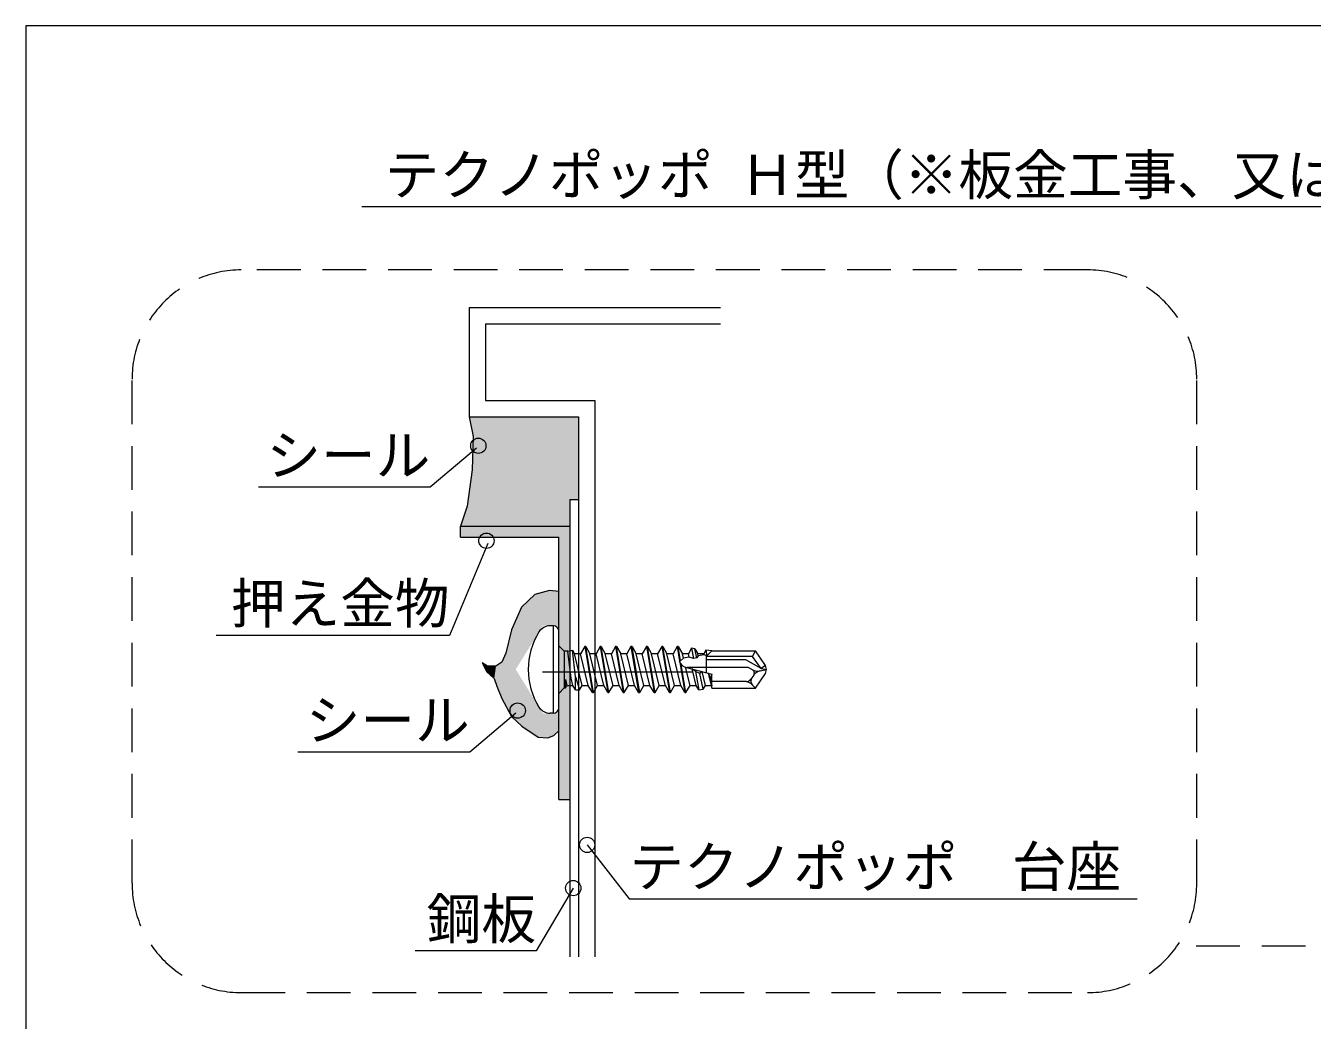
# Model space of a CAD drawing. Units: millimetres on the paper, enlarged 10 times, with parts at other scales. Extents: x -2020 to 1980, y -1318 to 1442.
# Drawn here: x -2020 to -1431, y 987 to 1442 of the extents above; entities that cross this region are included whole.
import ezdxf
from ezdxf.enums import TextEntityAlignment as Align

# ---------------------------------------------------------------- set-up
doc = ezdxf.new("R2010")
doc.units = ezdxf.units.MM
doc.header["$LTSCALE"] = 10
doc.linetypes.add('DASHED2', pattern=[3, 2, -1])
doc.layers.add('A-0', color=4, linetype='Continuous', lineweight=5)
doc.layers.add('C-0', color=3, linetype='Continuous', lineweight=5)
doc.styles.add('ＭＳ ゴシック', font='')
doc.styles.get('ＭＳ ゴシック').set_extended_font_data('MS Gothic')

msp = doc.modelspace()

# ---------------------------------------------------------------- linework, layer by layer
at = {"layer": 'A-0', "color": 3}
msp.add_line((-1292.71, 1358.71), (-1865.65, 1358.71), dxfattribs=at)
at = {"layer": 'A-0', "color": 3, "linetype": 'DASHED2'}
msp.add_line((-1343.99, 1020.52), (-1492.83, 1020.52), dxfattribs=at)
at = {"layer": 'C-0', "color": 7}
for p, q in [((-2019.5, 1441.57), (-2019.5, -1318.43)), ((1980.5, 1441.57), (-2019.5, 1441.57)), ((-1816.57, 1312.7), (-1816.57, 1262.7)), ((-1816.57, 1312.7), (-1701.57, 1312.7)), ((-1809.07, 1305.2), (-1701.57, 1305.2)), ((-1809.07, 1305.2), (-1809.07, 1270.2)), ((-1809.07, 1270.2), (-1759.07, 1270.2)), ((-1759.07, 1270.2), (-1759.07, 1015.73)), ((-1816.57, 1262.7), (-1766.57, 1262.7)), ((-1766.57, 1262.7), (-1766.57, 1015.73)), ((-1820.57, 1212.7), (-1770.57, 1212.7)), ((-1820.57, 1207.7), (-1820.57, 1212.7)), ((-1770.57, 1212.7), (-1770.57, 1087.7)), ((-1820.57, 1207.7), (-1775.57, 1207.7)), ((-1775.57, 1087.7), (-1775.57, 1207.7)), ((-1783.07, 1146.09), (-1714.54, 1146.09)), ((-1775.57, 1087.7), (-1770.57, 1087.7))]:
    msp.add_line(p, q, dxfattribs=at)
at = {"layer": 'C-0', "linetype": 'DASHED2'}
for p, q in [((-1533.69, 1329.87), (-1920.86, 1329.87)), ((-1970.86, 1049.34), (-1970.86, 1279.87)), ((-1483.69, 1049.34), (-1483.69, 1279.87)), ((-1920.86, 999.34), (-1533.69, 999.34))]:
    msp.add_line(p, q, dxfattribs=at)
at = {"layer": 'C-0'}
for p, q in [((-1813.21, 1248.32), (-1834.39, 1230.47)), ((-1834.39, 1230.47), (-1913.06, 1230.47)), ((-1808.07, 1204.75), (-1825.62, 1162.69)), ((-1778.07, 1167.1), (-1779.57, 1167.1)), ((-1778.07, 1167.1), (-1779.57, 1167.1)), ((-1778.07, 1127.1), (-1778.07, 1167.1)), ((-1778.07, 1127.1), (-1778.07, 1167.1)), ((-1825.62, 1162.69), (-1932.42, 1162.69)), ((-1775.57, 1129.6), (-1775.57, 1164.6)), ((-1775.57, 1129.6), (-1775.57, 1164.6)), ((-1771.51, 1155.5), (-1773.07, 1155.5)), ((-1771.51, 1155.5), (-1769.36, 1155.97)), ((-1769.97, 1143.22), (-1771.51, 1155.5)), ((-1768.03, 1143.69), (-1769.36, 1155.97)), ((-1764.9, 1139.85), (-1768.42, 1154.35)), ((-1762.1, 1139.85), (-1765.63, 1154.35)), ((-1763.75, 1157.6), (-1760.23, 1136.6)), ((-1763.25, 1157.6), (-1763.75, 1157.6)), ((-1759.73, 1136.6), (-1763.25, 1157.6)), ((-1763.25, 1157.6), (-1761.37, 1154.35)), ((-1757.85, 1139.85), (-1761.37, 1154.35)), ((-1755.05, 1139.85), (-1758.58, 1154.35)), ((-1756.7, 1157.6), (-1753.18, 1136.6)), ((-1756.2, 1157.6), (-1756.7, 1157.6)), ((-1752.68, 1136.6), (-1756.2, 1157.6)), ((-1756.2, 1157.6), (-1754.32, 1154.35)), ((-1750.8, 1139.85), (-1754.32, 1154.35)), ((-1748, 1139.85), (-1751.53, 1154.35)), ((-1749.65, 1157.6), (-1746.13, 1136.6)), ((-1749.15, 1157.6), (-1749.65, 1157.6)), ((-1745.63, 1136.6), (-1749.15, 1157.6)), ((-1749.15, 1157.6), (-1747.27, 1154.35)), ((-1743.75, 1139.85), (-1747.27, 1154.35)), ((-1740.95, 1139.85), (-1744.48, 1154.35)), ((-1742.6, 1157.6), (-1739.08, 1136.6)), ((-1742.1, 1157.6), (-1742.6, 1157.6)), ((-1738.58, 1136.6), (-1742.1, 1157.6)), ((-1742.1, 1157.6), (-1740.22, 1154.35)), ((-1736.7, 1139.85), (-1740.22, 1154.35)), ((-1733.9, 1139.85), (-1737.43, 1154.35)), ((-1735.55, 1157.6), (-1732.03, 1136.6)), ((-1735.05, 1157.6), (-1735.55, 1157.6)), ((-1731.53, 1136.6), (-1735.05, 1157.6)), ((-1735.05, 1157.6), (-1733.17, 1154.35)), ((-1729.65, 1139.85), (-1733.17, 1154.35)), ((-1726.85, 1139.85), (-1730.38, 1154.35)), ((-1728.5, 1157.6), (-1724.98, 1136.6)), ((-1728, 1157.6), (-1728.5, 1157.6)), ((-1724.48, 1136.6), (-1728, 1157.6)), ((-1728, 1157.6), (-1726.12, 1154.35)), ((-1722.6, 1139.85), (-1726.12, 1154.35)), ((-1719.8, 1139.85), (-1723.33, 1154.35)), ((-1721.45, 1157.6), (-1720.34, 1150.96)), ((-1720.95, 1157.6), (-1721.45, 1157.6)), ((-1719.85, 1151.05), (-1720.95, 1157.6)), ((-1720.95, 1157.6), (-1719.07, 1154.35)), ((-1718.57, 1152.27), (-1719.07, 1154.35)), ((-1716.28, 1154.35), (-1719.07, 1154.35)), ((-1714.84, 1156.83), (-1716.28, 1154.35)), ((-1715.88, 1152.73), (-1716.28, 1154.35)), ((-1714.84, 1156.83), (-1714.04, 1152.2)), ((-1713.34, 1156.64), (-1714.84, 1156.83)), ((-1712.5, 1152.51), (-1713.34, 1156.64)), ((-1713.34, 1156.64), (-1712.02, 1154.35)), ((-1711.8, 1153.42), (-1712.02, 1154.35)), ((-1709.23, 1154.35), (-1712.02, 1154.35)), ((-1709.11, 1153.88), (-1711.8, 1153.42)), ((-1709.11, 1153.88), (-1709.23, 1154.35)), ((-1707.87, 1153.43), (-1709.11, 1153.88)), ((-1708.29, 1155.96), (-1707.87, 1153.43)), ((-1705.57, 1155.6), (-1707.87, 1153.43)), ((-1705.57, 1155.6), (-1685.66, 1155.6)), ((-1686.96, 1153.1), (-1685.66, 1155.6)), ((-1680.97, 1148.9), (-1685.66, 1155.6)), ((-1720.34, 1150.96), (-1720.47, 1150.99)), ((-1719.85, 1151.05), (-1720.34, 1150.96)), ((-1720.22, 1150.27), (-1717.93, 1136.6)), ((-1718.57, 1152.27), (-1719.85, 1151.05)), ((-1717.43, 1136.6), (-1719.55, 1149.28)), ((-1715.88, 1152.73), (-1718.57, 1152.27)), ((-1717.79, 1148.23), (-1705.57, 1144.96)), ((-1715.55, 1139.85), (-1717.57, 1148.17)), ((-1688.89, 1148.1), (-1716.82, 1148.1)), ((-1714.04, 1152.2), (-1715.88, 1152.73)), ((-1712.5, 1152.51), (-1714.04, 1152.2)), ((-1711.8, 1153.42), (-1712.5, 1152.51)), ((-1708.07, 1145.63), (-1708.07, 1153.5)), ((-1686.96, 1153.1), (-1708.07, 1153.1)), ((-1690.09, 1151.6), (-1708.07, 1151.6)), ((-1683.07, 1147.54), (-1690.09, 1151.6)), ((-1687.01, 1147.02), (-1688.89, 1148.1)), ((-1680.57, 1147.1), (-1680.97, 1148.9)), ((-1772.61, 1142.58), (-1771.95, 1139.85)), ((-1772.61, 1138.7), (-1772.61, 1142.58)), ((-1772.61, 1142.58), (-1771.95, 1139.85)), ((-1772.61, 1138.7), (-1772.61, 1142.58)), ((-1769.15, 1139.85), (-1769.97, 1143.22)), ((-1768.03, 1143.69), (-1766.09, 1137.79)), ((-1768.02, 1137.89), (-1768.03, 1143.69)), ((-1713, 1146.14), (-1714.58, 1147.37)), ((-1712.75, 1139.85), (-1714.58, 1147.37)), ((-1711.01, 1145.28), (-1713, 1146.14)), ((-1713, 1146.14), (-1711.57, 1137.8)), ((-1710.03, 1146.16), (-1711.01, 1145.28)), ((-1709.53, 1138.07), (-1711.01, 1145.28)), ((-1708.5, 1139.85), (-1710.03, 1146.16)), ((-1706.17, 1143.21), (-1707.04, 1145.36)), ((-1705.7, 1139.85), (-1707.04, 1145.36)), ((-1705.57, 1144.96), (-1706.17, 1143.21)), ((-1706.17, 1143.21), (-1705.57, 1139.62)), ((-1705.57, 1138.6), (-1705.57, 1144.96)), ((-1686.44, 1144.45), (-1687.69, 1142.66)), ((-1683.43, 1146.46), (-1680.57, 1147.1)), ((-1683.07, 1147.54), (-1680.57, 1147.1)), ((-1680.97, 1145.29), (-1680.57, 1147.1)), ((-1775.57, 1136.2), (-1773.07, 1138.7)), ((-1775.57, 1136.2), (-1773.07, 1138.7)), ((-1773.07, 1138.7), (-1772.61, 1138.7)), ((-1768.02, 1137.89), (-1769.15, 1139.85)), ((-1768.02, 1137.89), (-1766.09, 1137.79)), ((-1766.09, 1137.79), (-1764.9, 1139.85)), ((-1764.9, 1139.85), (-1762.1, 1139.85)), ((-1760.23, 1136.6), (-1762.1, 1139.85)), ((-1760.23, 1136.6), (-1759.73, 1136.6)), ((-1759.73, 1136.6), (-1757.85, 1139.85)), ((-1757.85, 1139.85), (-1755.05, 1139.85)), ((-1753.18, 1136.6), (-1755.05, 1139.85)), ((-1753.18, 1136.6), (-1752.68, 1136.6)), ((-1752.68, 1136.6), (-1750.8, 1139.85)), ((-1750.8, 1139.85), (-1748, 1139.85)), ((-1746.13, 1136.6), (-1748, 1139.85)), ((-1746.13, 1136.6), (-1745.63, 1136.6)), ((-1745.63, 1136.6), (-1743.75, 1139.85)), ((-1743.75, 1139.85), (-1740.95, 1139.85)), ((-1739.08, 1136.6), (-1740.95, 1139.85)), ((-1739.08, 1136.6), (-1738.58, 1136.6)), ((-1738.58, 1136.6), (-1736.7, 1139.85)), ((-1736.7, 1139.85), (-1733.9, 1139.85)), ((-1732.03, 1136.6), (-1733.9, 1139.85)), ((-1732.03, 1136.6), (-1731.53, 1136.6)), ((-1731.53, 1136.6), (-1729.65, 1139.85)), ((-1729.65, 1139.85), (-1726.85, 1139.85)), ((-1724.98, 1136.6), (-1726.85, 1139.85)), ((-1724.98, 1136.6), (-1724.48, 1136.6)), ((-1724.48, 1136.6), (-1722.6, 1139.85)), ((-1722.6, 1139.85), (-1719.8, 1139.85)), ((-1717.93, 1136.6), (-1719.8, 1139.85)), ((-1717.93, 1136.6), (-1717.43, 1136.6)), ((-1717.43, 1136.6), (-1715.55, 1139.85)), ((-1715.55, 1139.85), (-1712.75, 1139.85)), ((-1711.57, 1137.8), (-1712.75, 1139.85)), ((-1708.5, 1139.85), (-1705.7, 1139.85)), ((-1705.57, 1139.62), (-1705.7, 1139.85)), ((-1689.74, 1141.6), (-1705.57, 1141.6)), ((-1705.57, 1138.6), (-1685.66, 1138.6)), ((-1795.2, 1127.17), (-1816.38, 1109.32)), ((-1778.07, 1127.1), (-1779.57, 1127.1)), ((-1778.07, 1127.1), (-1779.57, 1127.1)), ((-1816.38, 1109.32), (-1895.05, 1109.32)), ((-1762.62, 1066.91), (-1743.33, 1042.28)), ((-1743.33, 1042.28), (-1510.96, 1042.28))]:
    msp.add_line(p, q, dxfattribs=at)
at = {"layer": 'C-0', "color": 4}
for q in [(-1766.57, 1224.84), (-1770.57, 1015.73)]:
    msp.add_line((-1770.57, 1224.84), q, dxfattribs=at)
at = {"layer": 'C-0', "color": 7}
for points in [[(-1816.57, 1262.7), (-1814.85, 1253.62), (-1815.18, 1238.41), (-1817.52, 1221.86), (-1820.57, 1212.7)], [(-1775.53, 1182.82), (-1779.78, 1183.21), (-1786.55, 1181.47), (-1792.74, 1175.67), (-1797.19, 1165.23), (-1799.89, 1154.59), (-1801.63, 1150.53), (-1804.34, 1148.6), (-1808.21, 1148.6), (-1810.72, 1150.14), (-1808.59, 1146.08), (-1805.11, 1142.99), (-1803.95, 1139.51), (-1801.63, 1133.9), (-1797.19, 1125.59), (-1792.55, 1121.14), (-1785.01, 1116.12), (-1780.56, 1115.92), (-1777.85, 1116.89), (-1775.57, 1119.03)], [(-1775.53, 1182.82), (-1779.78, 1183.21), (-1786.55, 1181.47), (-1792.74, 1175.67), (-1797.19, 1165.23), (-1799.89, 1154.59), (-1801.63, 1150.53), (-1804.34, 1148.6), (-1808.21, 1148.6), (-1810.72, 1150.14), (-1808.59, 1146.08), (-1805.11, 1142.99), (-1803.95, 1139.51), (-1801.63, 1133.9), (-1797.19, 1125.59), (-1792.55, 1121.14), (-1785.01, 1116.12), (-1780.56, 1115.92), (-1777.85, 1116.89), (-1775.57, 1119.03)]]:
    msp.add_lwpolyline(points, dxfattribs=at)
at = {"layer": 'C-0'}
for points in [[(-1775.57, 1158), (-1773.07, 1155.5), (-1773.07, 1138.7)], [(-1775.57, 1158), (-1773.07, 1155.5), (-1773.07, 1138.7)], [(-1769.97, 1143.22), (-1771.51, 1155.5), (-1773.07, 1155.5)], [(-1771.51, 1155.5), (-1769.36, 1155.97), (-1768.42, 1154.35)], [(-1763.75, 1157.6), (-1765.63, 1154.35), (-1768.42, 1154.35)], [(-1756.7, 1157.6), (-1758.58, 1154.35), (-1761.37, 1154.35)], [(-1749.65, 1157.6), (-1751.53, 1154.35), (-1754.32, 1154.35)], [(-1742.6, 1157.6), (-1744.48, 1154.35), (-1747.27, 1154.35)], [(-1735.55, 1157.6), (-1737.43, 1154.35), (-1740.22, 1154.35)], [(-1728.5, 1157.6), (-1730.38, 1154.35), (-1733.17, 1154.35)], [(-1721.45, 1157.6), (-1723.33, 1154.35), (-1726.12, 1154.35)], [(-1705.57, 1155.6), (-1708.29, 1155.96), (-1709.23, 1154.35)], [(-1680.97, 1148.9), (-1683.07, 1147.54), (-1686.96, 1153.1)], [(-1687.07, 1140.12), (-1685.66, 1138.6), (-1680.97, 1145.29)], [(-1773.07, 1138.7), (-1772.61, 1138.7), (-1771.95, 1139.85), (-1769.15, 1139.85)], [(-1772.61, 1138.7), (-1771.95, 1139.85), (-1769.15, 1139.85)], [(-1711.57, 1137.8), (-1709.53, 1138.07), (-1708.5, 1139.85)], [(-1768.98, 1047.13), (-1786.02, 1018.4), (-1841.33, 1018.4)]]:
    msp.add_lwpolyline(points, dxfattribs=at)
for centre in [(-1812.41, 1249.46), (-1808.69, 1206.03), (-1794.4, 1128.32), (-1762.62, 1066.91), (-1768.98, 1047.13)]:
    msp.add_circle(centre, 3.5, dxfattribs=at)
at = {"layer": 'C-0', "linetype": 'DASHED2'}
for centre, start, end in [((-1920.86, 1279.87), 90, 180), ((-1533.69, 1279.87), 0, 90), ((-1920.86, 1049.34), 180, 270), ((-1533.69, 1049.34), 270, 0)]:
    msp.add_arc(centre, 50, start, end, dxfattribs=at)
at = {"layer": 'C-0'}
for centre, radius, start, end in [((-1779.57, 1161.1), 6, 90, 148.10921), ((-1779.57, 1161.1), 6, 90, 148.10921), ((-1778.07, 1164.6), 2.5, 0, 90), ((-1778.07, 1164.6), 2.5, 0, 90), ((-1757.07, 1147.1), 32.5, 148.10921, 211.89079), ((-1757.07, 1147.1), 32.5, 148.10921, 211.89079), ((-1716.82, 1151.85), 3.75, 193.20324, 270), ((-1689.74, 1144.1), 2.5, 270, 325), ((-1685.23, 1141.82), 2.5, 145, 222.84567), ((-1684.51, 1151.35), 5, 240, 282.5), ((-1687.9, 1145.47), 1.78, 325, 60), ((-1682.35, 1141.58), 5, 102.5, 145), ((-1690.62, 1136.6), 5, 42.84567, 90), ((-1779.57, 1133.1), 6, 211.89079, 270), ((-1779.57, 1133.1), 6, 211.89079, 270), ((-1778.07, 1129.6), 2.5, 270, 0), ((-1778.07, 1129.6), 2.5, 270, 0)]:
    msp.add_arc(centre, radius, start, end, dxfattribs=at)
at = {"layer": 'C-0', "color": 31}
for points in [[(-1770.57, 1224.84), (-1766.57, 1262.7), (-1816.57, 1262.7)], [(-1770.57, 1224.84), (-1816.57, 1262.7), (-1814.85, 1253.62)], [(-1770.57, 1224.84), (-1766.57, 1224.84), (-1766.57, 1262.7)], [(-1770.57, 1224.84), (-1814.85, 1253.62), (-1815.18, 1238.41)], [(-1770.57, 1224.84), (-1815.18, 1238.41), (-1817.52, 1221.86)], [(-1817.52, 1221.86), (-1770.57, 1212.7), (-1770.57, 1224.84)], [(-1817.52, 1221.86), (-1820.57, 1212.7), (-1770.57, 1212.7)], [(-1775.53, 1182.82), (-1779.78, 1183.21), (-1799.89, 1154.59), (-1797.19, 1165.23)], [(-1779.78, 1183.21), (-1786.55, 1181.47), (-1797.19, 1165.23), (-1792.74, 1175.67)], [(-1782.9, 1167.1), (-1775.57, 1182.78), (-1799.89, 1154.59)], [(-1782.9, 1167.1), (-1775.57, 1167.1), (-1775.57, 1182.78)], [(-1799.89, 1154.59), (-1795.35, 1147.1), (-1782.9, 1167.1)], [(-1801.63, 1133.9), (-1782.9, 1127.1), (-1799.89, 1154.59)], [(-1801.63, 1133.9), (-1799.89, 1154.59), (-1801.63, 1150.53)], [(-1808.21, 1148.6), (-1810.72, 1150.14), (-1808.59, 1146.08)], [(-1808.21, 1148.6), (-1808.59, 1146.08), (-1805.11, 1142.99)], [(-1804.34, 1148.6), (-1808.21, 1148.6), (-1805.11, 1142.99)], [(-1804.34, 1148.6), (-1805.11, 1142.99), (-1801.63, 1133.9)], [(-1801.63, 1133.9), (-1801.63, 1150.53), (-1804.34, 1148.6)], [(-1801.63, 1133.9), (-1797.19, 1125.59), (-1792.55, 1121.14)], [(-1801.63, 1133.9), (-1792.55, 1121.14), (-1782.9, 1127.1)], [(-1792.55, 1121.14), (-1782.9, 1127.1), (-1785.01, 1116.12), (-1780.56, 1115.92)], [(-1782.9, 1127.1), (-1775.57, 1127.1), (-1780.56, 1115.92), (-1777.85, 1116.89)], [(-1775.57, 1127.1), (-1775.57, 1119.03), (-1777.85, 1116.89)]]:
    msp.add_solid(points, dxfattribs=at)
at = {"layer": 'C-0', "color": 254}
for points in [[(-1795.57, 1212.7), (-1795.57, 1207.7), (-1820.57, 1212.7), (-1820.57, 1207.7)], [(-1795.57, 1212.7), (-1795.57, 1207.7), (-1775.57, 1207.7)], [(-1770.57, 1212.7), (-1795.57, 1212.7), (-1775.57, 1207.7)], [(-1775.57, 1087.7), (-1770.57, 1087.7), (-1770.57, 1212.7)], [(-1770.57, 1212.7), (-1775.57, 1207.7), (-1775.57, 1087.7)]]:
    msp.add_solid(points, dxfattribs=at)

# ---------------------------------------------------------------- texts
at = {"layer": 'A-0', "color": 3, "style": 'ＭＳ ゴシック'}
msp.add_text('テクノポッポ Ｈ型（※板金工事、又は設備工事）', height=18.33, dxfattribs=at).set_placement((-1855.21, 1358.71), align=Align.BOTTOM_LEFT)
at = {"layer": 'C-0', "style": 'ＭＳ ゴシック'}
for s, p in [('シール', (-1909.39, 1230.47)), ('押え金物', (-1925.62, 1162.69)), ('シール', (-1891.38, 1109.32)), ('テクノポッポ\u3000台座', (-1743.33, 1042.28)), ('鋼板', (-1836.02, 1018.4))]:
    msp.add_text(s, height=18.33, dxfattribs=at).set_placement(p, align=Align.BOTTOM_LEFT)

doc.saveas('drawing.dxf')
